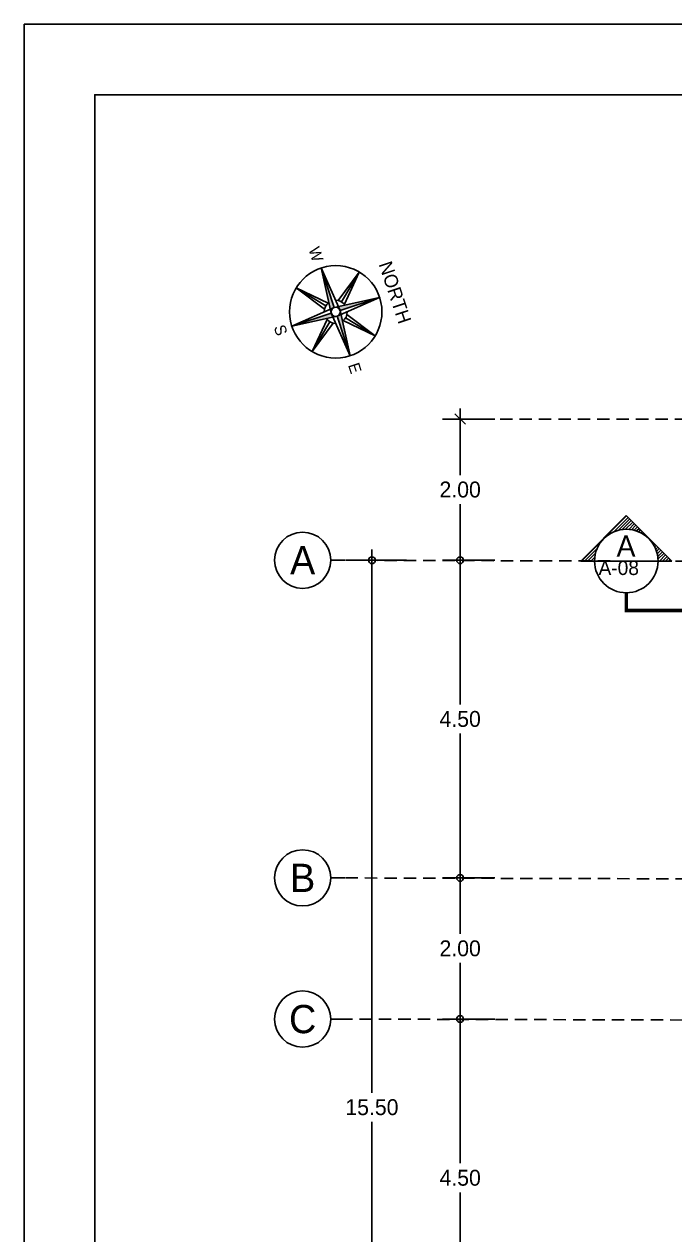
# Model space of a CAD drawing. Header units: inches. Extents: x -1366 to 1207, y -585 to 2554.
# Drawn here: x 510.66 to 519.88, y 2006.4 to 2023.55 of the extents above; entities that cross this region are included whole.
import ezdxf
from ezdxf.enums import TextEntityAlignment as Align

# ---------------------------------------------------------------- set-up
doc = ezdxf.new("R2010")
doc.units = ezdxf.units.IN
doc.header["$MEASUREMENT"] = 0
doc.header["$PDSIZE"] = 0.05
doc.linetypes.add('CENTER2', pattern=[1.125, 0.75, -0.125, 0.125, -0.125])
doc.linetypes.add('HIDDEN', pattern=[0.375, 0.25, -0.125])
doc.layers.get('0').update_dxf_attribs({"linetype": 'CONTINUOUS'})
doc.layers.get('DEFPOINTS').update_dxf_attribs({"linetype": 'CONTINUOUS'})
doc.layers.add('A-WALL', color=2, linetype='CONTINUOUS', lineweight=13)
doc.layers.add('Bodr A3', color=13, linetype='CONTINUOUS', plot=False)
for name, color, linetype in [('DI', 254, 'CONTINUOUS'), ('DIM', 7, 'CONTINUOUS'), ('DIMS-BUBL', 5, 'CONTINUOUS'), ('GRID', 5, 'HIDDEN'), ('GRID-BUBL', 5, 'CONTINUOUS'), ('GRID-TEXT', 3, 'CONTINUOUS'), ('HEAD', 7, 'CONTINUOUS'), ('L', 2, 'CONTINUOUS'), ('TEXT', 4, 'CONTINUOUS')]:
    doc.layers.add(name, color=color, linetype=linetype)
doc.styles.get("Standard").update_dxf_attribs({"font": 'CordiaUPC.ttf'})
doc.styles.add('style10', font='THSarabun.ttf')
doc.styles.add('STYLE3', font='upcdl.ttf')
doc.styles.add('style5', font='THSarabun.ttf')
doc.styles.add('Thai-S1', font='angsana.shx')
doc.dimstyles.new('C-C100', dxfattribs={"dimtxt": 0.225, "dimasz": 0.15, "dimexe": 0.25, "dimexo": 0, "dimgap": 0.09, "dimtad": 1, "dimtih": 1, "dimtoh": 1, "dimzin": 0, "dimdsep": 46, "dimtxsty": 'style10', "dimblk1": 'B-2', "dimblk2": 'B-2', "dimsah": 1, "dimcen": 0.09, "dimdle": 0.18, "dimclrd": 1, "dimclre": 7, "dimclrt": 4, "dimadec": 0, "dimazin": 0, "dimtfac": 1, "dimtix": 1, "dimtmove": 2, "dimatfit": 3, "dimldrblk": 'B-2', "dimfxl": 1, "dimtolj": 1, "dimtzin": 0, "dimarcsym": 0})
doc.dimstyles.new('C-CC100', dxfattribs={"dimtxt": 0.225, "dimasz": 0.15, "dimexe": 0.25, "dimexo": 0, "dimgap": 0.09, "dimtad": 1, "dimtih": 1, "dimtoh": 1, "dimzin": 0, "dimdsep": 46, "dimtxsty": 'style10', "dimblk1": 'B-2', "dimblk2": 'B-2', "dimsah": 1, "dimcen": 0.09, "dimdle": 0.18, "dimclrd": 1, "dimclre": 7, "dimclrt": 2, "dimadec": 0, "dimazin": 0, "dimtfac": 1, "dimtix": 1, "dimtmove": 2, "dimatfit": 3, "dimldrblk": 'B-2', "dimfxl": 1, "dimtolj": 1, "dimtzin": 0, "dimarcsym": 0})
doc.dimstyles.new('C-L100', dxfattribs={"dimtxt": 0.225, "dimasz": 0.15, "dimexe": 0.25, "dimexo": 0, "dimgap": 0.09, "dimtad": 1, "dimtih": 1, "dimtoh": 1, "dimzin": 0, "dimdsep": 46, "dimtxsty": 'style10', "dimblk1": 'B-2', "dimblk2": 'B-3', "dimsah": 1, "dimcen": 0.09, "dimdle": 0.18, "dimclrd": 1, "dimclre": 7, "dimclrt": 4, "dimadec": 0, "dimazin": 0, "dimtfac": 1, "dimtix": 1, "dimtmove": 2, "dimatfit": 3, "dimldrblk": 'B-2', "dimfxl": 1, "dimtolj": 1, "dimtzin": 0, "dimarcsym": 0})

# ---------------------------------------------------------------- blocks, each defined once
blk = doc.blocks.new('B-2')
at = {"layer": 'DIM'}
blk.add_line((-1, 0), (1, 0), dxfattribs=at)
at = {"layer": 'DIM', "color": 2}
blk.add_line((0, 1), (0, -1), dxfattribs=at)
blk.add_circle((0, 0), 0.325, dxfattribs=at)
blk = doc.blocks.new('*D677')
at = {"layer": 'DEFPOINTS', "color": 0, "transparency": 16777216}
for p in [(516.839, 2015.961), (517.331, 2015.961), (517.331, 2011.461)]:
    blk.add_point(p, dxfattribs=at)
at = {"layer": 'DIM', "color": 7, "lineweight": -2, "transparency": 16777216}
for p, q in [((517.331, 2015.961), (516.589, 2015.961)), ((517.331, 2011.461), (516.589, 2011.461))]:
    blk.add_line(p, q, dxfattribs=at)
at = {"layer": 'DIM', "color": 1, "lineweight": -2, "transparency": 16777216}
for p, q in [((516.839, 2015.811), (516.839, 2013.917)), ((516.839, 2011.611), (516.839, 2013.504))]:
    blk.add_line(p, q, dxfattribs=at)
at = {"layer": 'DIM', "color": 1, "lineweight": -2, "transparency": 16777216, "xscale": 0.15, "yscale": 0.15, "zscale": 0.15}
for p, rotation in [((516.839, 2015.961), 90), ((516.839, 2011.461), 270)]:
    blk.add_blockref('B-2', p, dxfattribs=dict(at, rotation=rotation))
at = {"layer": 'DIM', "color": 4, "transparency": 16777216, "insert": (516.839, 2013.711), "char_height": 0.225, "attachment_point": 5, "style": 'style10'}
blk.add_mtext('\\A1;4.50', dxfattribs=at)
blk = doc.blocks.new('S-BBUP')
at = {"layer": 'GRID-BUBL'}
blk.add_line((0, 0.25), (0, 0), dxfattribs=at)
blk.add_circle((0, 0.75), 0.5, dxfattribs=at)
at = {"layer": 'GRID-TEXT'}
blk.add_attdef('X', text='', height=0.5, dxfattribs=at).set_placement((0, 0.75), align=Align.MIDDLE)
blk = doc.blocks.new('*D681')
at = {"layer": 'DEFPOINTS', "color": 0, "transparency": 16777216}
for p in [(517.331, 2011.461), (516.839, 2009.461), (517.331, 2009.461)]:
    blk.add_point(p, dxfattribs=at)
at = {"layer": 'DIM', "color": 7, "lineweight": -2, "transparency": 16777216}
for p, q in [((517.331, 2011.461), (516.589, 2011.461)), ((517.331, 2009.461), (516.589, 2009.461))]:
    blk.add_line(p, q, dxfattribs=at)
at = {"layer": 'DIM', "color": 1, "lineweight": -2, "transparency": 16777216}
for p, q in [((516.839, 2011.311), (516.839, 2010.666)), ((516.839, 2009.611), (516.839, 2010.256))]:
    blk.add_line(p, q, dxfattribs=at)
at = {"layer": 'DIM', "color": 1, "lineweight": -2, "transparency": 16777216, "xscale": 0.15, "yscale": 0.15, "zscale": 0.15}
for p, rotation in [((516.839, 2011.461), 90), ((516.839, 2009.461), 270)]:
    blk.add_blockref('B-2', p, dxfattribs=dict(at, rotation=rotation))
at = {"layer": 'DIM', "color": 4, "transparency": 16777216, "insert": (516.839, 2010.461), "char_height": 0.225, "attachment_point": 5, "style": 'style10'}
blk.add_mtext('\\A1;2.00', dxfattribs=at)
blk = doc.blocks.new('*D682')
at = {"layer": 'DEFPOINTS', "color": 0, "transparency": 16777216}
for p in [(515.589, 2015.961), (516.081, 2015.961), (516.081, 2000.461)]:
    blk.add_point(p, dxfattribs=at)
at = {"layer": 'DIM', "color": 7, "lineweight": -2, "transparency": 16777216}
for p, q in [((516.081, 2015.961), (515.339, 2015.961)), ((516.081, 2000.461), (515.339, 2000.461))]:
    blk.add_line(p, q, dxfattribs=at)
at = {"layer": 'DIM', "color": 1, "lineweight": -2, "transparency": 16777216}
for p, q in [((515.589, 2015.811), (515.589, 2008.416)), ((515.589, 2000.611), (515.589, 2008.006))]:
    blk.add_line(p, q, dxfattribs=at)
at = {"layer": 'DIM', "color": 1, "lineweight": -2, "transparency": 16777216, "xscale": 0.15, "yscale": 0.15, "zscale": 0.15}
for p, rotation in [((515.589, 2015.961), 90), ((515.589, 2000.461), 270)]:
    blk.add_blockref('B-2', p, dxfattribs=dict(at, rotation=rotation))
at = {"layer": 'DIM', "color": 2, "transparency": 16777216, "insert": (515.589, 2008.211), "char_height": 0.225, "attachment_point": 5, "style": 'style10'}
blk.add_mtext('\\A1;15.50', dxfattribs=at)
blk = doc.blocks.new('*D685')
at = {"layer": 'DEFPOINTS', "color": 0, "transparency": 16777216}
for p in [(516.839, 2009.461), (517.331, 2009.461), (517.331, 2004.961)]:
    blk.add_point(p, dxfattribs=at)
at = {"layer": 'DIM', "color": 7, "lineweight": -2, "transparency": 16777216}
for p, q in [((517.331, 2009.461), (516.589, 2009.461)), ((517.331, 2004.961), (516.589, 2004.961))]:
    blk.add_line(p, q, dxfattribs=at)
at = {"layer": 'DIM', "color": 1, "lineweight": -2, "transparency": 16777216}
for p, q in [((516.839, 2009.311), (516.839, 2007.417)), ((516.839, 2005.111), (516.839, 2007.004))]:
    blk.add_line(p, q, dxfattribs=at)
at = {"layer": 'DIM', "color": 1, "lineweight": -2, "transparency": 16777216, "xscale": 0.15, "yscale": 0.15, "zscale": 0.15}
for p, rotation in [((516.839, 2009.461), 90), ((516.839, 2004.961), 270)]:
    blk.add_blockref('B-2', p, dxfattribs=dict(at, rotation=rotation))
at = {"layer": 'DIM', "color": 4, "transparency": 16777216, "insert": (516.839, 2007.211), "char_height": 0.225, "attachment_point": 5, "style": 'style10'}
blk.add_mtext('\\A1;4.50', dxfattribs=at)
blk = doc.blocks.new('B-3')
at = {"layer": 'DIM'}
blk.add_line((-1, 0), (1, 0), dxfattribs=at)
at = {"layer": 'DIM', "color": 7}
blk.add_line((-0.49, -0.49), (0.49, 0.49), dxfattribs=at)
blk = doc.blocks.new('*D696')
at = {"layer": 'DEFPOINTS', "color": 0, "transparency": 16777216}
for p in [(516.839, 2017.961), (517.331, 2017.961), (517.331, 2015.961)]:
    blk.add_point(p, dxfattribs=at)
at = {"layer": 'DIM', "color": 7, "lineweight": -2, "transparency": 16777216}
for p, q in [((517.331, 2017.961), (516.589, 2017.961)), ((517.331, 2015.961), (516.589, 2015.961))]:
    blk.add_line(p, q, dxfattribs=at)
at = {"layer": 'DIM', "color": 1, "lineweight": -2, "transparency": 16777216}
for p, q in [((516.839, 2017.811), (516.839, 2017.166)), ((516.839, 2016.111), (516.839, 2016.756))]:
    blk.add_line(p, q, dxfattribs=at)
at = {"layer": 'DIM', "color": 1, "lineweight": -2, "transparency": 16777216, "xscale": 0.15, "yscale": 0.15, "zscale": 0.15}
for name, p, rotation in [('B-3', (516.839, 2017.961), 90), ('B-2', (516.839, 2015.961), 270)]:
    blk.add_blockref(name, p, dxfattribs=dict(at, rotation=rotation))
at = {"layer": 'DIM', "color": 4, "transparency": 16777216, "insert": (516.839, 2016.961), "char_height": 0.225, "attachment_point": 5, "style": 'style10'}
blk.add_mtext('\\A1;2.00', dxfattribs=at)

msp = doc.modelspace()

# ---------------------------------------------------------------- hatches: boundary and pattern name
h = msp.add_hatch(color=10)
h.dxf.hatch_style = 1
h.paths.add_polyline_path([(515.0557, 2019.542, 0.0498756), (515.0438, 2019.5367), (515.0011, 2019.5178), (514.8715, 2020.1016)])
h = msp.add_hatch(color=10)
h.dxf.hatch_style = 1
h.paths.add_polyline_path([(515.698, 2019.6846), (515.1384, 2019.5003, 0.0498756), (515.1331, 2019.5122), (515.1141, 2019.555)])
h = msp.add_hatch(color=10)
h.dxf.hatch_style = 1
h.paths.add_polyline_path([(515.014, 2019.4594, 0.0498756), (515.0193, 2019.4475), (515.0383, 2019.4047), (514.4545, 2019.2751)])
h = msp.add_hatch(color=10)
h.dxf.hatch_style = 1
h.paths.add_polyline_path([(515.1514, 2019.4419), (515.281, 2018.8581), (515.0967, 2019.4177, 0.0498756), (515.1086, 2019.423)])
at = {"layer": 'L', "linetype": 'ByBlock'}
h = msp.add_hatch(dxfattribs=at)
h.set_pattern_fill('ANSI31', color=1, scale=0.25, style=0)
h.set_pattern_definition([(45, (98.591083, 2201.664947), (-0.022097087, 0.022097087), [])])
h.paths.add_polyline_path([(518.7423, 2015.9494), (518.5484, 2015.9494), (519.1923, 2016.5934), (519.8363, 2015.9494), (519.6423, 2015.9494, 1)])

# ---------------------------------------------------------------- linework, layer by layer
at = {"color": 254}
for p, q in [((518.5484, 2015.9494), (519.1923, 2016.5934)), ((519.8363, 2015.9494), (519.1923, 2016.5934)), ((518.5484, 2015.9494), (518.7423, 2015.9494)), ((518.7423, 2015.9494), (519.6423, 2015.9494)), ((519.8363, 2015.9494), (519.6423, 2015.9494))]:
    msp.add_line(p, q, dxfattribs=at)
msp.add_circle((519.1923, 2015.9494), 0.45, dxfattribs=at)
at = {"layer": 'A-WALL', "color": 4, "linetype": 'CENTER2', "ltscale": 2.5, "const_width": 0.05}
msp.add_lwpolyline([(519.1923, 2015.4994), (519.1923, 2015.2494), (521.7243, 2015.2494)], dxfattribs=at)
at = {"layer": 'Bodr A3'}
msp.add_lwpolyline([(510.6633, 1993.8544), (552.6633, 1993.8544), (552.6633, 2023.5544), (510.6633, 2023.5544)], close=True, dxfattribs=at)
at = {"layer": 'GRID', "ltscale": 0.7}
for p, q in [((520.6048, 2017.9606), (516.617, 2017.9606)), ((548.6652, 2015.8705), (515.006, 2015.9606)), ((548.6652, 2011.3705), (515.006, 2011.4606)), ((548.5879, 2009.3705), (515.006, 2009.4606))]:
    msp.add_line(p, q, dxfattribs=at)
at = {"layer": 'HEAD', "color": 5}
msp.add_lwpolyline([(511.6633, 1996.9269), (551.6633, 1996.9269), (551.6633, 2022.5544), (511.6633, 2022.5544)], close=True, dxfattribs=at)
at = {"layer": 'TEXT'}
for p, q in [((514.8715, 2020.1016), (515.1384, 2019.5003)), ((515.0557, 2019.542), (514.8715, 2020.1016)), ((515.014, 2019.4594), (514.8715, 2020.1016)), ((515.1126, 2019.6394), (515.4103, 2020.0428)), ((515.4103, 2020.0428), (515.1597, 2019.6206)), ((515.4103, 2020.0428), (515.1988, 2019.5882)), ((514.9169, 2019.5175), (514.5158, 2019.8182)), ((514.5158, 2019.8182), (514.9688, 2019.6033)), ((514.9361, 2019.5644), (514.5158, 2019.8182)), ((515.0557, 2019.542), (515.698, 2019.6846)), ((515.698, 2019.6846), (515.0967, 2019.4177)), ((515.698, 2019.6846), (515.1384, 2019.5003)), ((514.4545, 2019.2751), (515.0557, 2019.542)), ((515.014, 2019.4594), (514.4545, 2019.2751)), ((515.0967, 2019.4177), (514.4545, 2019.2751)), ((515.281, 2018.8581), (515.014, 2019.4594)), ((515.281, 2018.8581), (515.0967, 2019.4177)), ((515.1384, 2019.5003), (515.281, 2018.8581)), ((515.2355, 2019.4422), (515.6366, 2019.1415)), ((514.9536, 2019.3714), (514.7422, 2018.9169)), ((514.9927, 2019.3391), (514.7422, 2018.9169)), ((514.7422, 2018.9169), (515.0398, 2019.3203)), ((515.6366, 2019.1415), (515.1837, 2019.3564)), ((515.6366, 2019.1415), (515.2163, 2019.3952))]:
    msp.add_line(p, q, dxfattribs=at)
at = {"layer": 'TEXT', "color": 1}
msp.add_circle((515.0762, 2019.4798), 0.6546, dxfattribs=at)
at = {"layer": 'TEXT'}
msp.add_circle((515.0762, 2019.4798), 0.0655, dxfattribs=at)
for start, end in [(125.9722, 180.48511), (35.9722, 90.48511), (305.9722, 0.48511), (215.9722, 270.48511)]:
    msp.add_arc((515.0762, 2019.4798), 0.1637, start, end, dxfattribs=at)

# ---------------------------------------------------------------- block references
at = {"layer": 'DIMS-BUBL'}
ref = msp.add_blockref('S-BBUP', (515.2051, 2015.9606), dxfattribs=dict(at, xscale=-0.7964444444444612, yscale=0.7964444444444612, zscale=0.7964444444444578, rotation=89.99999999999928))
ref.add_attrib('X', 'A', dxfattribs={"layer": 'GRID-TEXT', "color": 2, "height": 0.4, "style": 'style5'}).set_placement((514.6078, 2015.9606), align=Align.MIDDLE)
ref = msp.add_blockref('S-BBUP', (515.2051, 2011.4606), dxfattribs=dict(at, xscale=0.796444444444461, yscale=0.796444444444461, zscale=0.796444444444461, rotation=90))
ref.add_attrib('X', 'B', dxfattribs={"layer": 'GRID-TEXT', "color": 2, "height": 0.4, "style": 'style5'}).set_placement((514.6078, 2011.4606), align=Align.MIDDLE)
ref = msp.add_blockref('S-BBUP', (515.2051, 2009.4606), dxfattribs=dict(at, xscale=0.796444444444461, yscale=0.796444444444461, zscale=0.796444444444461, rotation=90))
ref.add_attrib('X', 'C', dxfattribs={"layer": 'GRID-TEXT', "color": 2, "height": 0.4, "style": 'style5'}).set_placement((514.6078, 2009.4606), align=Align.MIDDLE)

# ---------------------------------------------------------------- texts
at = {"color": 255, "style": 'Thai-S1'}
msp.add_text('A-08', height=0.2025, dxfattribs=at).set_placement((518.7996, 2015.7512))
at = {"layer": 'DI', "color": 1, "linetype": 'Continuous', "style": 'STYLE3', "text_generation_flag": 2}
msp.add_text('A', height=0.3, dxfattribs=at).set_placement((519.3229, 2016.0119))
at = {"layer": 'TEXT', "style": 'style5'}
for s, p in [('W', (514.7196, 2020.2705)), ('S', (514.2191, 2019.1954)), ('E', (515.271, 2018.657))]:
    msp.add_text(s, height=0.162, rotation=288.07208, dxfattribs=at).set_placement(p, align=Align.CENTER)
at = {"layer": 'TEXT', "color": 2, "style": 'style5'}
msp.add_text('NORTH', height=0.1912, rotation=288.38523, dxfattribs=at).set_placement((515.8265, 2019.7243), align=Align.CENTER)

# ---------------------------------------------------------------- dimensions: what is measured, and where the dimension line sits
at = {"layer": 'DIM'}
for base, p1, p2, angle, dimstyle, picture, middle in [((516.8387, 2017.9606), (517.3314, 2015.9606), (517.3314, 2017.9606), 270, 'C-L100', '*D696', (516.8387, 2016.9606)), ((515.5887, 2015.9606), (516.0814, 2000.4606), (516.0814, 2015.9606), 270, 'C-CC100', '*D682', (515.5887, 2008.2106)), ((516.8387, 2009.4606), (517.3314, 2011.4606), (517.3314, 2009.4606), 90, 'C-C100', '*D681', (516.8387, 2010.4606))]:
    dim = msp.add_linear_dim(base=base, p1=p1, p2=p2, angle=angle, dimstyle=dimstyle, dxfattribs=at)
    dim.commit()
    dim.dimension.update_dxf_attribs({"geometry": picture, "text_midpoint": middle})
for base, p1, p2, picture, middle in [((516.8387, 2015.9606), (517.3314, 2011.4606), (517.3314, 2015.9606), '*D677', (516.8387, 2013.7106)), ((516.8387, 2009.4606), (517.3314, 2004.9606), (517.3314, 2009.4606), '*D685', (516.8387, 2007.2106))]:
    dim = msp.add_linear_dim(base=base, p1=p1, p2=p2, angle=270, dimstyle='C-C100', override={"dimtxsty": 'style10', "dimldrblk": 'B-2'}, dxfattribs=at)
    dim.commit()
    dim.dimension.update_dxf_attribs({"geometry": picture, "text_midpoint": middle})

doc.saveas('drawing.dxf')
